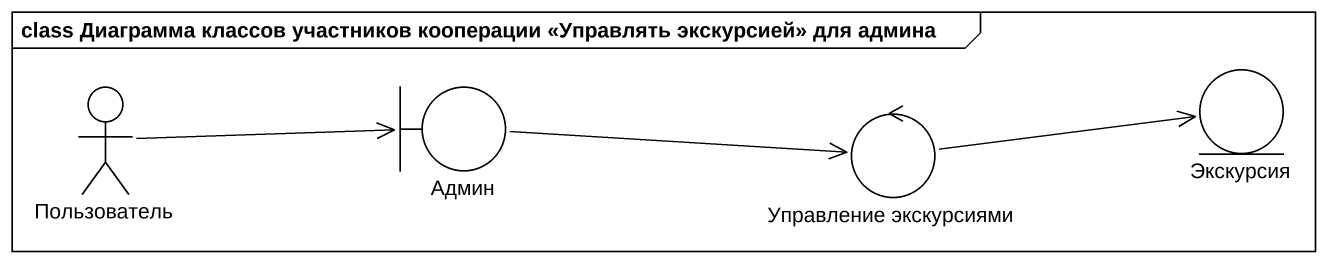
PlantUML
@startuml
mainframe class Диаграмма классов участников кооперации <<Управлять экскурсией>> для админа
actor Пользователь
boundary Админ
control "Управление экскурсиями" as Управление_экскурсиями
entity Экскурсия
Пользователь -right-> Админ
Админ -right-> Управление_экскурсиями
Управление_экскурсиями -right-> Экскурсия
@enduml
